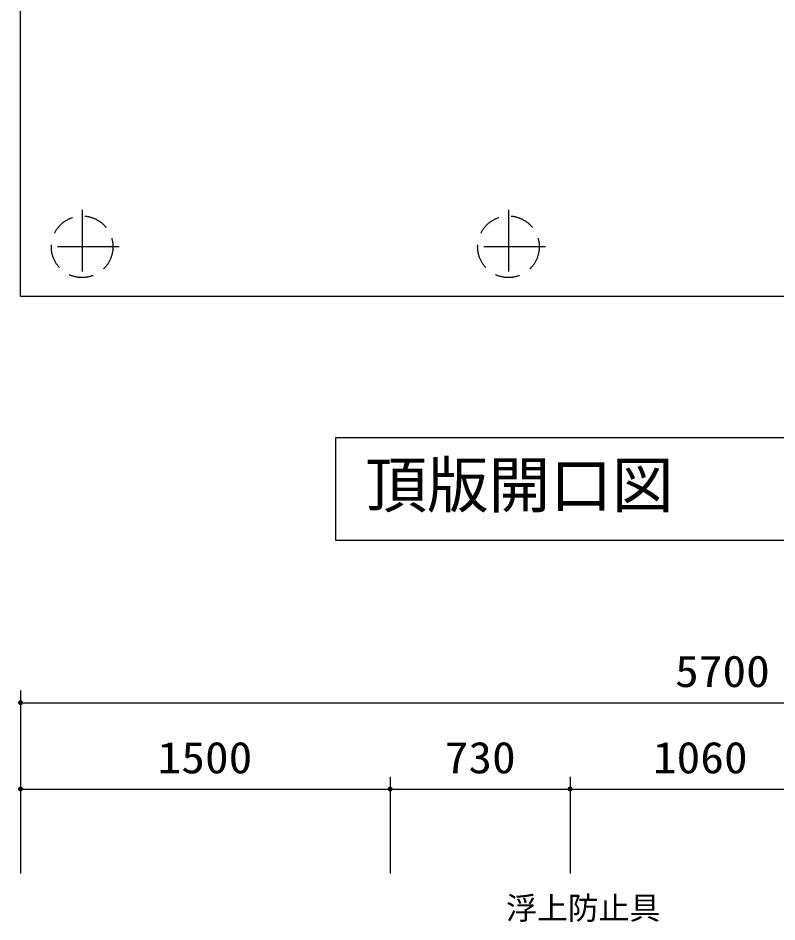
# Model space of a CAD drawing. Units: millimetres, scale not verified. Extents: x -14850 to 14850, y -10500 to 10500.
# Drawn here: x -10673 to -7593, y 2351 to 6016 of the extents above; entities that cross this region are included whole.
import ezdxf
from ezdxf.enums import TextEntityAlignment as Align

# ---------------------------------------------------------------- set-up
doc = ezdxf.new("R2010")
doc.units = ezdxf.units.MM
doc.header["$LTSCALE"] = 50
doc.linetypes.add('CHAIN1', pattern=[8, 5, -1, 1, -1])
doc.linetypes.add('DASHED2', pattern=[3, 2, -1])
for name, color, linetype, lineweight in [('0-1_水管', 3, 'Continuous', 25), ('0-2_機器', 2, 'Continuous', 25), ('0-4_文字', 5, 'Continuous', 25), ('0-5_製作', 5, 'Continuous', 25)]:
    doc.layers.add(name, color=color, linetype=linetype, lineweight=lineweight)
doc.styles.add('ＭＳ ゴシック', font='')
doc.styles.get('ＭＳ ゴシック').set_extended_font_data('MS Gothic')

msp = doc.modelspace()

# ---------------------------------------------------------------- linework, layer by layer
at = {"layer": '0-1_水管'}
msp.add_line((-9384.81, 4315.68), (-6051.47, 4315.68), dxfattribs=at)
msp.add_lwpolyline([(-9384.81, 4315.68), (-9384.81, 3899.01), (-6051.47, 3899.01)], dxfattribs=at)
at = {"layer": '0-2_機器', "linetype": 'CHAIN1'}
for p, q in [((-10412.76, 5238.7), (-10412.76, 4938.7)), ((-8682.76, 5238.7), (-8682.76, 4938.7)), ((-10262.76, 5088.7), (-10562.76, 5088.7)), ((-8532.76, 5088.7), (-8832.76, 5088.7))]:
    msp.add_line(p, q, dxfattribs=at)
at = {"layer": '0-2_機器'}
msp.add_line((-10662.76, 4888.7), (-4962.76, 4888.7), dxfattribs=at)
msp.add_lwpolyline([(-10662.76, 4888.7), (-10662.76, 8088.7), (-4962.76, 8088.7)], dxfattribs=at)
at = {"layer": '0-2_機器', "linetype": 'DASHED2'}
for centre in [(-10412.76, 5088.7), (-8682.76, 5088.7)]:
    msp.add_circle(centre, 125, dxfattribs=at)
at = {"layer": '0-5_製作', "color": 2}
for p, q in [((-10662.76, 3289.79), (-10662.76, 2546.83)), ((-10662.76, 3239.79), (-4962.76, 3239.79)), ((-9162.76, 2939.79), (-9162.76, 2546.83)), ((-8432.76, 2939.79), (-8432.76, 2546.83)), ((-10662.76, 2889.79), (-9162.76, 2889.79)), ((-9162.76, 2889.79), (-8432.76, 2889.79)), ((-8432.76, 2889.79), (-7372.76, 2889.79))]:
    msp.add_line(p, q, dxfattribs=at)
at = {"layer": '0-5_製作'}
for points in [[(-10670.47, 3246.17), (-10672.76, 3239.79), (-10671.2, 3245.15)], [(-10670.47, 3246.17), (-10662.76, 3239.79), (-10672.76, 3239.79)], [(-10671.2, 3245.15), (-10672.76, 3239.79), (-10672.74, 3240.42)], [(-10662.76, 3239.79), (-10672.68, 3238.54), (-10672.76, 3239.79)], [(-10671.2, 3245.15), (-10672.74, 3240.42), (-10671.81, 3244.05)], [(-10671.81, 3244.05), (-10672.74, 3240.42), (-10672.58, 3241.67)], [(-10662.76, 3239.79), (-10672.45, 3237.31), (-10672.68, 3238.54)], [(-10671.81, 3244.05), (-10672.58, 3241.67), (-10672.27, 3242.88)], [(-10662.76, 3239.79), (-10672.06, 3236.11), (-10672.45, 3237.31)], [(-10662.76, 3239.79), (-10671.52, 3234.98), (-10672.06, 3236.11)], [(-10662.76, 3239.79), (-10670.85, 3233.92), (-10671.52, 3234.98)], [(-10662.76, 3239.79), (-10670.05, 3232.95), (-10670.85, 3233.92)], [(-10669.61, 3247.08), (-10662.76, 3239.79), (-10670.47, 3246.17)], [(-10662.76, 3239.79), (-10669.13, 3232.09), (-10670.05, 3232.95)], [(-10668.64, 3247.88), (-10662.76, 3239.79), (-10669.61, 3247.08)], [(-10662.76, 3239.79), (-10668.12, 3231.35), (-10669.13, 3232.09)], [(-10667.58, 3248.56), (-10662.76, 3239.79), (-10668.64, 3247.88)], [(-10662.76, 3239.79), (-10667.02, 3230.75), (-10668.12, 3231.35)], [(-10666.44, 3249.09), (-10662.76, 3239.79), (-10667.58, 3248.56)], [(-10662.76, 3239.79), (-10665.85, 3230.28), (-10667.02, 3230.75)], [(-10665.25, 3249.48), (-10662.76, 3239.79), (-10666.44, 3249.09)], [(-10662.76, 3239.79), (-10664.63, 3229.97), (-10665.85, 3230.28)], [(-10664.01, 3249.71), (-10662.76, 3239.79), (-10665.25, 3249.48)], [(-10662.76, 3229.79), (-10664.63, 3229.97), (-10662.76, 3239.79)], [(-10662.76, 3229.79), (-10663.39, 3229.81), (-10664.63, 3229.97)], [(-10662.76, 3249.79), (-10662.76, 3239.79), (-10664.01, 3249.71)], [(-10662.13, 3249.77), (-10662.76, 3239.79), (-10662.76, 3249.79)], [(-10660.89, 3249.62), (-10662.76, 3239.79), (-10662.13, 3249.77)], [(-10659.67, 3249.3), (-10662.76, 3239.79), (-10660.89, 3249.62)], [(-10659.67, 3249.3), (-10652.76, 3239.79), (-10662.76, 3239.79)], [(-10652.76, 3239.79), (-10662.76, 3229.79), (-10662.76, 3239.79)], [(-10652.76, 3239.79), (-10661.51, 3229.87), (-10662.76, 3229.79)], [(-10652.76, 3239.79), (-10660.27, 3230.11), (-10661.51, 3229.87)], [(-10652.76, 3239.79), (-10659.08, 3230.5), (-10660.27, 3230.11)], [(-10658.5, 3248.84), (-10652.76, 3239.79), (-10659.67, 3249.3)], [(-10652.76, 3239.79), (-10657.94, 3231.03), (-10659.08, 3230.5)], [(-10657.4, 3248.24), (-10652.76, 3239.79), (-10658.5, 3248.84)], [(-10652.76, 3239.79), (-10656.88, 3231.7), (-10657.94, 3231.03)], [(-10656.39, 3247.5), (-10652.76, 3239.79), (-10657.4, 3248.24)], [(-10652.76, 3239.79), (-10655.92, 3232.5), (-10656.88, 3231.7)], [(-10655.47, 3246.64), (-10652.76, 3239.79), (-10656.39, 3247.5)], [(-10652.76, 3239.79), (-10655.06, 3233.42), (-10655.92, 3232.5)], [(-10654.67, 3245.67), (-10652.76, 3239.79), (-10655.47, 3246.64)], [(-10652.76, 3239.79), (-10654.32, 3234.44), (-10655.06, 3233.42)], [(-10654, 3244.61), (-10652.76, 3239.79), (-10654.67, 3245.67)], [(-10652.78, 3239.17), (-10654.32, 3234.44), (-10652.76, 3239.79)], [(-10652.78, 3239.17), (-10653.71, 3235.54), (-10654.32, 3234.44)], [(-10653.46, 3243.47), (-10652.76, 3239.79), (-10654, 3244.61)], [(-10652.94, 3237.92), (-10653.71, 3235.54), (-10652.78, 3239.17)], [(-10652.94, 3237.92), (-10653.25, 3236.7), (-10653.71, 3235.54)], [(-10653.07, 3242.28), (-10652.76, 3239.79), (-10653.46, 3243.47)], [(-10652.84, 3241.05), (-10652.76, 3239.79), (-10653.07, 3242.28)], [(-10670.47, 2896.17), (-10662.76, 2889.79), (-10671.2, 2895.15)], [(-10669.61, 2897.08), (-10662.76, 2889.79), (-10670.47, 2896.17)], [(-10668.64, 2897.88), (-10662.76, 2889.79), (-10669.61, 2897.08)], [(-10667.58, 2898.56), (-10662.76, 2889.79), (-10668.64, 2897.88)], [(-10666.44, 2899.09), (-10662.76, 2889.79), (-10667.58, 2898.56)], [(-10665.25, 2899.48), (-10662.76, 2889.79), (-10666.44, 2899.09)], [(-10664.01, 2899.71), (-10662.76, 2889.79), (-10665.25, 2899.48)], [(-10662.76, 2899.79), (-10662.76, 2889.79), (-10664.01, 2899.71)], [(-10662.13, 2899.77), (-10662.76, 2889.79), (-10662.76, 2899.79)], [(-10660.89, 2899.62), (-10662.76, 2889.79), (-10662.13, 2899.77)], [(-10659.67, 2899.3), (-10662.76, 2889.79), (-10660.89, 2899.62)], [(-10659.67, 2899.3), (-10652.76, 2889.79), (-10662.76, 2889.79)], [(-10658.5, 2898.84), (-10652.76, 2889.79), (-10659.67, 2899.3)], [(-10657.4, 2898.24), (-10652.76, 2889.79), (-10658.5, 2898.84)], [(-10656.39, 2897.5), (-10652.76, 2889.79), (-10657.4, 2898.24)], [(-10655.47, 2896.64), (-10652.76, 2889.79), (-10656.39, 2897.5)], [(-10654.67, 2895.67), (-10652.76, 2889.79), (-10655.47, 2896.64)], [(-10654, 2894.61), (-10652.76, 2889.79), (-10654.67, 2895.67)], [(-9170.47, 2896.17), (-9172.76, 2889.79), (-9171.2, 2895.15)], [(-9170.47, 2896.17), (-9162.76, 2889.79), (-9172.76, 2889.79)], [(-9169.61, 2897.08), (-9162.76, 2889.79), (-9170.47, 2896.17)], [(-9168.64, 2897.88), (-9162.76, 2889.79), (-9169.61, 2897.08)], [(-9167.58, 2898.56), (-9162.76, 2889.79), (-9168.64, 2897.88)], [(-9166.44, 2899.09), (-9162.76, 2889.79), (-9167.58, 2898.56)], [(-9165.25, 2899.48), (-9162.76, 2889.79), (-9166.44, 2899.09)], [(-9164.01, 2899.71), (-9162.76, 2889.79), (-9165.25, 2899.48)], [(-9162.76, 2899.79), (-9162.76, 2889.79), (-9164.01, 2899.71)], [(-9162.13, 2899.77), (-9162.76, 2889.79), (-9162.76, 2899.79)], [(-9160.89, 2899.62), (-9162.76, 2889.79), (-9162.13, 2899.77)], [(-9159.67, 2899.3), (-9162.76, 2889.79), (-9160.89, 2899.62)], [(-9159.67, 2899.3), (-9152.76, 2889.79), (-9162.76, 2889.79)], [(-9158.5, 2898.84), (-9152.76, 2889.79), (-9159.67, 2899.3)], [(-9157.4, 2898.24), (-9152.76, 2889.79), (-9158.5, 2898.84)], [(-9156.39, 2897.5), (-9152.76, 2889.79), (-9157.4, 2898.24)], [(-9155.47, 2896.64), (-9152.76, 2889.79), (-9156.39, 2897.5)], [(-9154.67, 2895.67), (-9152.76, 2889.79), (-9155.47, 2896.64)], [(-9154, 2894.61), (-9152.76, 2889.79), (-9154.67, 2895.67)], [(-8440.47, 2896.17), (-8442.76, 2889.79), (-8442.74, 2890.42)], [(-8440.47, 2896.17), (-8432.76, 2889.79), (-8442.76, 2889.79)], [(-8440.47, 2896.17), (-8442.74, 2890.42), (-8441.2, 2895.15)], [(-8439.61, 2897.08), (-8432.76, 2889.79), (-8440.47, 2896.17)], [(-8438.64, 2897.88), (-8432.76, 2889.79), (-8439.61, 2897.08)], [(-8437.58, 2898.56), (-8432.76, 2889.79), (-8438.64, 2897.88)], [(-8436.44, 2899.09), (-8432.76, 2889.79), (-8437.58, 2898.56)], [(-8435.25, 2899.48), (-8432.76, 2889.79), (-8436.44, 2899.09)], [(-8434.01, 2899.71), (-8432.76, 2889.79), (-8435.25, 2899.48)], [(-8432.76, 2899.79), (-8432.76, 2889.79), (-8434.01, 2899.71)], [(-8432.13, 2899.77), (-8432.76, 2889.79), (-8432.76, 2899.79)], [(-8430.89, 2899.62), (-8432.76, 2889.79), (-8432.13, 2899.77)], [(-8429.67, 2899.3), (-8432.76, 2889.79), (-8430.89, 2899.62)], [(-8428.5, 2898.84), (-8432.76, 2889.79), (-8429.67, 2899.3)], [(-8428.5, 2898.84), (-8422.76, 2889.79), (-8432.76, 2889.79)], [(-8427.4, 2898.24), (-8422.76, 2889.79), (-8428.5, 2898.84)], [(-8426.39, 2897.5), (-8422.76, 2889.79), (-8427.4, 2898.24)], [(-8425.47, 2896.64), (-8422.76, 2889.79), (-8426.39, 2897.5)], [(-8424.67, 2895.67), (-8422.76, 2889.79), (-8425.47, 2896.64)], [(-8424, 2894.61), (-8422.76, 2889.79), (-8424.67, 2895.67)], [(-10671.2, 2895.15), (-10672.76, 2889.79), (-10672.74, 2890.42)], [(-10671.2, 2895.15), (-10662.76, 2889.79), (-10672.76, 2889.79)], [(-10662.76, 2889.79), (-10672.68, 2888.54), (-10672.76, 2889.79)], [(-10671.2, 2895.15), (-10672.74, 2890.42), (-10671.81, 2894.05)], [(-10671.81, 2894.05), (-10672.74, 2890.42), (-10672.58, 2891.67)], [(-10662.76, 2889.79), (-10672.45, 2887.31), (-10672.68, 2888.54)], [(-10671.81, 2894.05), (-10672.58, 2891.67), (-10672.27, 2892.88)], [(-10662.76, 2889.79), (-10672.06, 2886.11), (-10672.45, 2887.31)], [(-10662.76, 2889.79), (-10671.52, 2884.98), (-10672.06, 2886.11)], [(-10662.76, 2889.79), (-10670.85, 2883.92), (-10671.52, 2884.98)], [(-10662.76, 2889.79), (-10670.05, 2882.95), (-10670.85, 2883.92)], [(-10662.76, 2889.79), (-10669.13, 2882.09), (-10670.05, 2882.95)], [(-10662.76, 2889.79), (-10668.12, 2881.35), (-10669.13, 2882.09)], [(-10662.76, 2889.79), (-10667.02, 2880.75), (-10668.12, 2881.35)], [(-10662.76, 2889.79), (-10665.85, 2880.28), (-10667.02, 2880.75)], [(-10662.76, 2889.79), (-10664.63, 2879.97), (-10665.85, 2880.28)], [(-10662.76, 2879.79), (-10664.63, 2879.97), (-10662.76, 2889.79)], [(-10662.76, 2879.79), (-10663.39, 2879.81), (-10664.63, 2879.97)], [(-10652.76, 2889.79), (-10662.76, 2879.79), (-10662.76, 2889.79)], [(-10652.76, 2889.79), (-10661.51, 2879.87), (-10662.76, 2879.79)], [(-10652.76, 2889.79), (-10660.27, 2880.11), (-10661.51, 2879.87)], [(-10652.76, 2889.79), (-10659.08, 2880.5), (-10660.27, 2880.11)], [(-10652.76, 2889.79), (-10657.94, 2881.03), (-10659.08, 2880.5)], [(-10652.76, 2889.79), (-10656.88, 2881.7), (-10657.94, 2881.03)], [(-10652.76, 2889.79), (-10655.92, 2882.5), (-10656.88, 2881.7)], [(-10652.76, 2889.79), (-10655.06, 2883.42), (-10655.92, 2882.5)], [(-10652.76, 2889.79), (-10654.32, 2884.44), (-10655.06, 2883.42)], [(-10652.76, 2889.79), (-10653.71, 2885.54), (-10654.32, 2884.44)], [(-10653.46, 2893.47), (-10652.76, 2889.79), (-10654, 2894.61)], [(-10652.78, 2889.17), (-10653.71, 2885.54), (-10652.76, 2889.79)], [(-10652.94, 2887.92), (-10653.71, 2885.54), (-10652.78, 2889.17)], [(-10652.94, 2887.92), (-10653.25, 2886.7), (-10653.71, 2885.54)], [(-10653.07, 2892.28), (-10652.76, 2889.79), (-10653.46, 2893.47)], [(-10652.84, 2891.05), (-10652.76, 2889.79), (-10653.07, 2892.28)], [(-9171.2, 2895.15), (-9172.76, 2889.79), (-9172.74, 2890.42)], [(-9162.76, 2889.79), (-9172.68, 2888.54), (-9172.76, 2889.79)], [(-9171.2, 2895.15), (-9172.74, 2890.42), (-9171.81, 2894.05)], [(-9171.81, 2894.05), (-9172.74, 2890.42), (-9172.58, 2891.67)], [(-9162.76, 2889.79), (-9172.45, 2887.31), (-9172.68, 2888.54)], [(-9171.81, 2894.05), (-9172.58, 2891.67), (-9172.27, 2892.88)], [(-9162.76, 2889.79), (-9172.06, 2886.11), (-9172.45, 2887.31)], [(-9162.76, 2889.79), (-9171.52, 2884.98), (-9172.06, 2886.11)], [(-9162.76, 2889.79), (-9170.85, 2883.92), (-9171.52, 2884.98)], [(-9162.76, 2889.79), (-9170.05, 2882.95), (-9170.85, 2883.92)], [(-9162.76, 2889.79), (-9169.14, 2882.09), (-9170.05, 2882.95)], [(-9162.76, 2889.79), (-9168.12, 2881.35), (-9169.14, 2882.09)], [(-9162.76, 2889.79), (-9167.02, 2880.75), (-9168.12, 2881.35)], [(-9162.76, 2889.79), (-9165.85, 2880.28), (-9167.02, 2880.75)], [(-9162.76, 2889.79), (-9164.63, 2879.97), (-9165.85, 2880.28)], [(-9162.76, 2879.79), (-9164.63, 2879.97), (-9162.76, 2889.79)], [(-9162.76, 2879.79), (-9163.39, 2879.81), (-9164.63, 2879.97)], [(-9152.76, 2889.79), (-9162.76, 2879.79), (-9162.76, 2889.79)], [(-9152.76, 2889.79), (-9161.51, 2879.87), (-9162.76, 2879.79)], [(-9152.76, 2889.79), (-9160.27, 2880.11), (-9161.51, 2879.87)], [(-9152.76, 2889.79), (-9159.08, 2880.5), (-9160.27, 2880.11)], [(-9152.76, 2889.79), (-9157.94, 2881.03), (-9159.08, 2880.5)], [(-9152.76, 2889.79), (-9156.88, 2881.7), (-9157.94, 2881.03)], [(-9152.76, 2889.79), (-9155.92, 2882.5), (-9156.88, 2881.7)], [(-9152.76, 2889.79), (-9155.06, 2883.42), (-9155.92, 2882.5)], [(-9152.76, 2889.79), (-9154.32, 2884.44), (-9155.06, 2883.42)], [(-9152.78, 2889.17), (-9154.32, 2884.44), (-9152.76, 2889.79)], [(-9152.78, 2889.17), (-9153.71, 2885.54), (-9154.32, 2884.44)], [(-9153.46, 2893.47), (-9152.76, 2889.79), (-9154, 2894.61)], [(-9152.94, 2887.92), (-9153.71, 2885.54), (-9152.78, 2889.17)], [(-9152.94, 2887.92), (-9153.25, 2886.7), (-9153.71, 2885.54)], [(-9153.08, 2892.28), (-9152.76, 2889.79), (-9153.46, 2893.47)], [(-9152.84, 2891.05), (-9152.76, 2889.79), (-9153.08, 2892.28)], [(-8432.76, 2889.79), (-8442.68, 2888.54), (-8442.76, 2889.79)], [(-8441.2, 2895.15), (-8442.74, 2890.42), (-8442.58, 2891.67)], [(-8432.76, 2889.79), (-8442.45, 2887.31), (-8442.68, 2888.54)], [(-8441.2, 2895.15), (-8442.58, 2891.67), (-8441.81, 2894.05)], [(-8441.81, 2894.05), (-8442.58, 2891.67), (-8442.27, 2892.88)], [(-8432.76, 2889.79), (-8442.06, 2886.11), (-8442.45, 2887.31)], [(-8432.76, 2889.79), (-8441.52, 2884.98), (-8442.06, 2886.11)], [(-8432.76, 2889.79), (-8440.85, 2883.92), (-8441.52, 2884.98)], [(-8432.76, 2889.79), (-8440.05, 2882.95), (-8440.85, 2883.92)], [(-8432.76, 2889.79), (-8439.14, 2882.09), (-8440.05, 2882.95)], [(-8432.76, 2889.79), (-8438.12, 2881.35), (-8439.14, 2882.09)], [(-8432.76, 2889.79), (-8437.02, 2880.75), (-8438.12, 2881.35)], [(-8432.76, 2889.79), (-8435.85, 2880.28), (-8437.02, 2880.75)], [(-8432.76, 2879.79), (-8435.85, 2880.28), (-8432.76, 2889.79)], [(-8432.76, 2879.79), (-8434.63, 2879.97), (-8435.85, 2880.28)], [(-8432.76, 2879.79), (-8433.39, 2879.81), (-8434.63, 2879.97)], [(-8422.76, 2889.79), (-8432.76, 2879.79), (-8432.76, 2889.79)], [(-8422.76, 2889.79), (-8431.51, 2879.87), (-8432.76, 2879.79)], [(-8422.76, 2889.79), (-8430.27, 2880.11), (-8431.51, 2879.87)], [(-8422.76, 2889.79), (-8429.08, 2880.5), (-8430.27, 2880.11)], [(-8422.76, 2889.79), (-8427.94, 2881.03), (-8429.08, 2880.5)], [(-8422.76, 2889.79), (-8426.88, 2881.7), (-8427.94, 2881.03)], [(-8422.76, 2889.79), (-8425.92, 2882.5), (-8426.88, 2881.7)], [(-8422.76, 2889.79), (-8425.06, 2883.42), (-8425.92, 2882.5)], [(-8422.76, 2889.79), (-8424.32, 2884.44), (-8425.06, 2883.42)], [(-8422.78, 2889.17), (-8424.32, 2884.44), (-8422.76, 2889.79)], [(-8422.94, 2887.92), (-8424.32, 2884.44), (-8422.78, 2889.17)], [(-8422.94, 2887.92), (-8423.71, 2885.54), (-8424.32, 2884.44)], [(-8423.46, 2893.47), (-8422.76, 2889.79), (-8424, 2894.61)], [(-8423.25, 2886.7), (-8423.71, 2885.54), (-8422.94, 2887.92)], [(-8423.08, 2892.28), (-8422.76, 2889.79), (-8423.46, 2893.47)], [(-8422.84, 2891.05), (-8422.76, 2889.79), (-8423.08, 2892.28)]]:
    msp.add_solid(points, dxfattribs=at)

# ---------------------------------------------------------------- texts
at = {"layer": '0-1_水管', "color": 4, "style": 'ＭＳ ゴシック'}
msp.add_text('頂版開口図', height=183.3, dxfattribs=at).set_placement((-9263.38, 3976.18), align=Align.BOTTOM_LEFT)
at = {"layer": '0-4_文字', "color": 4, "style": 'ＭＳ ゴシック'}
msp.add_text('浮上防止具', height=91.79, dxfattribs=at).set_placement((-8692.45, 2333.4), align=Align.BOTTOM_LEFT)
at = {"layer": '0-5_製作', "color": 4, "style": 'ＭＳ ゴシック', "width": 1.1}
for s, p in [('5700', (-8006.51, 3264.79)), ('1500', (-10106.51, 2914.79)), ('730', (-8941.51, 2914.79)), ('1060', (-8096.51, 2914.79))]:
    msp.add_text(s, height=128.4, dxfattribs=at).set_placement(p, align=Align.BOTTOM_LEFT)

doc.saveas('drawing.dxf')
